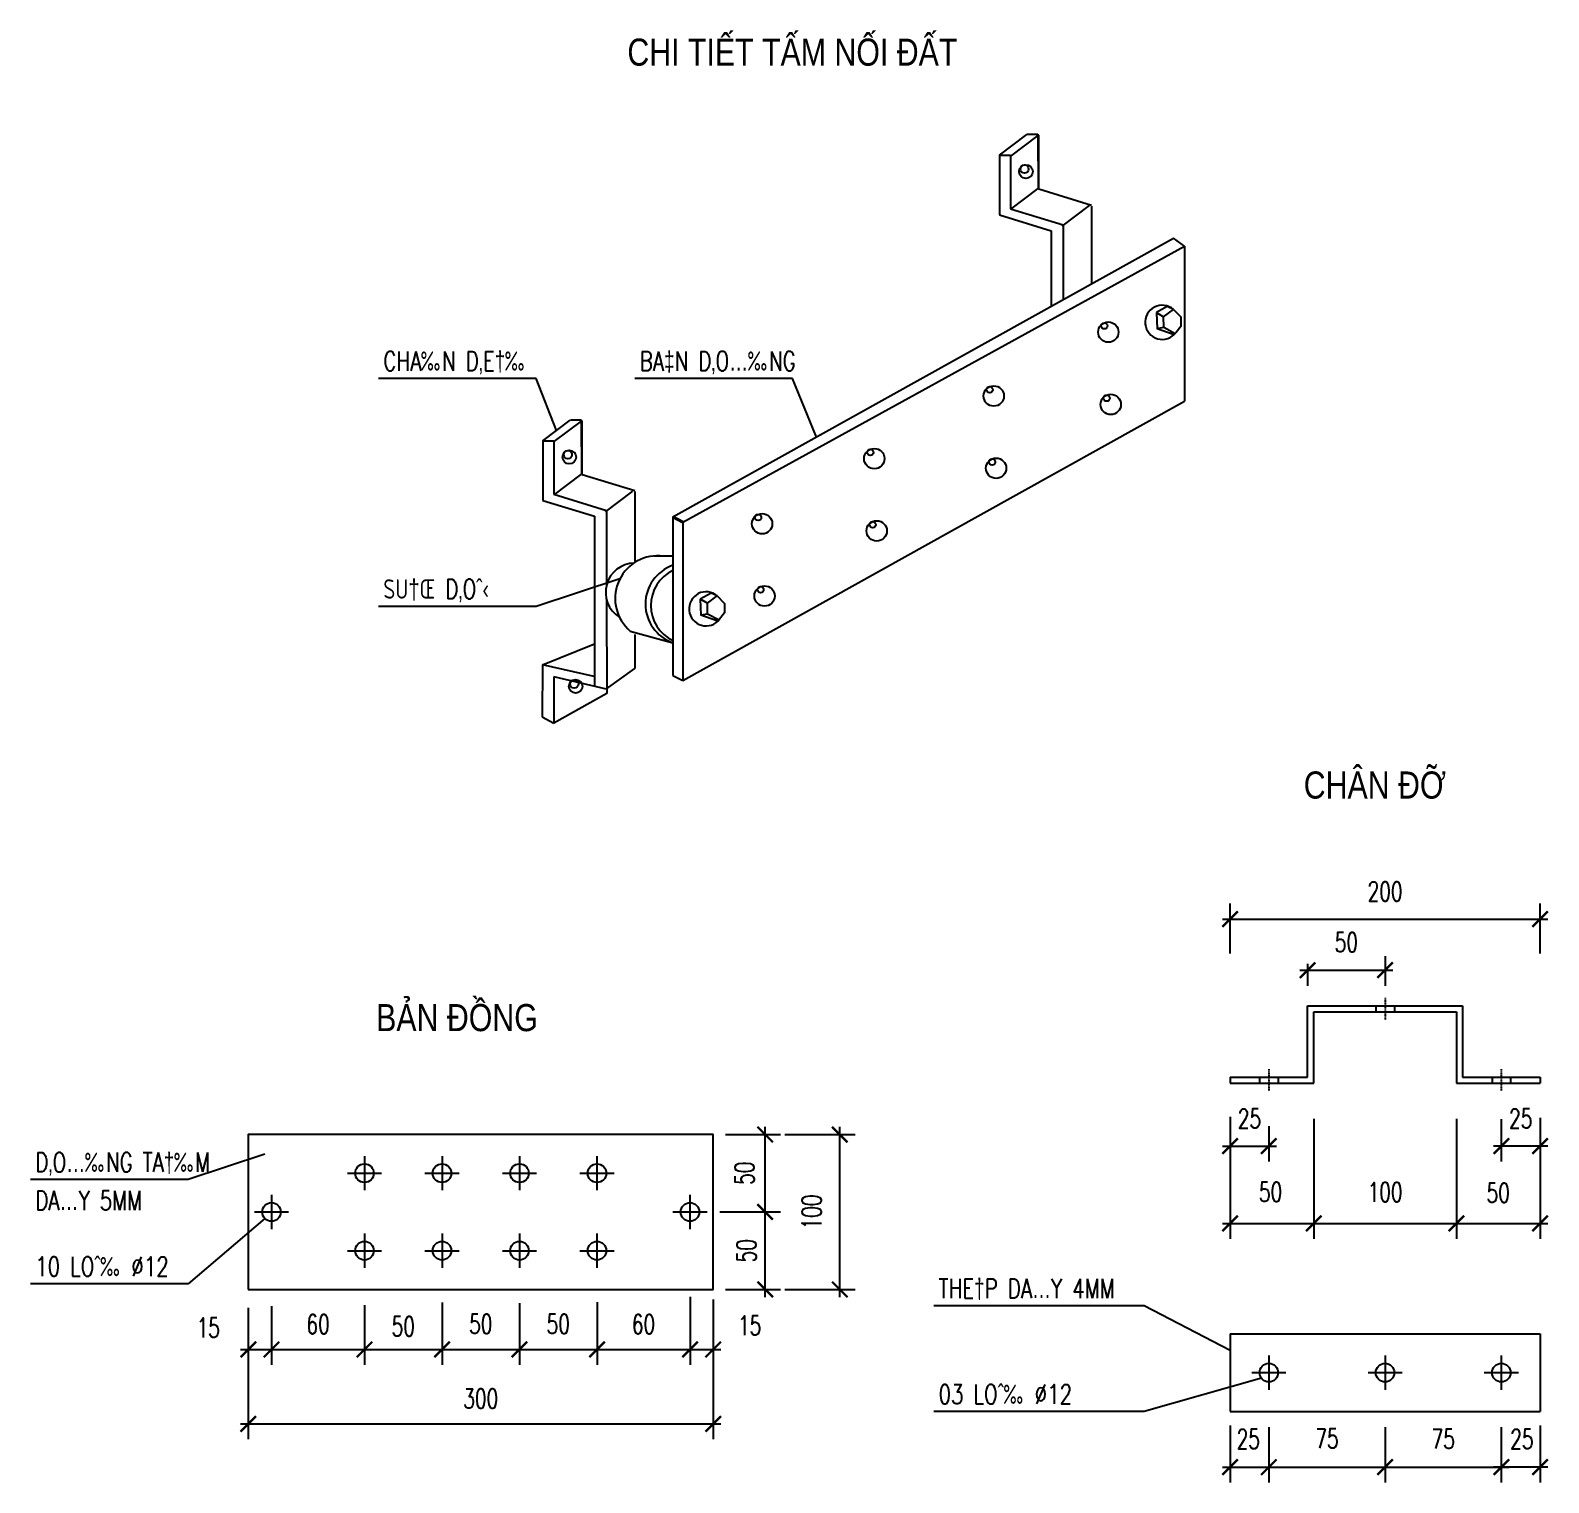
# Model space of a CAD drawing. Extents: x -5343388 to 7033982, y -486386 to 188356.
# Drawn here: x 570389 to 589981, y -9512 to 9230 of the extents above; entities that cross this region are included whole.
import ezdxf

# ---------------------------------------------------------------- set-up
doc = ezdxf.new("R2010")
doc.units = 0
doc.header["$MEASUREMENT"] = 0
doc.linetypes.add('CENTER', pattern=[2, 1.25, -0.25, 0.25, -0.25])
doc.linetypes.add('CENTER2', pattern=[1.125, 0.75, -0.125, 0.125, -0.125])
for name, color, linetype in [('3', 3, 'CENTER2'), ('TBD', 2, 'Continuous'), ('text', 2, 'Continuous')]:
    doc.layers.add(name, color=color, linetype=linetype)
doc.layers.add('TUONG', color=31, linetype='Continuous', lineweight=40)
doc.styles.add('RMS', font='romans.shx', dxfattribs={"width": 0.7, "bigfont": 'vns.shx'})
doc.styles.add('ROMANS1', font='ROMANS1.shx')
doc.styles.add('TEXT1', font='', dxfattribs={"width": 0.85, "height": 200})
doc.styles.get('TEXT1').set_extended_font_data('.VnArialH')
doc.dimstyles.new('1-10', dxfattribs={"dimtxt": 500, "dimasz": 200, "dimexe": 200, "dimexo": 0, "dimgap": 150, "dimtad": 1, "dimdec": 0, "dimzin": 12, "dimdsep": 46, "dimtxsty": 'RMS', "dimblk1": 'ARCHTICK', "dimblk2": 'ARCHTICK', "dimsah": 1, "dimcen": 0.09, "dimdle": 100, "dimclrd": 1, "dimclre": 1, "dimclrt": 7, "dimadec": 0, "dimazin": 0, "dimtfac": 1, "dimtdec": 0, "dimtix": 1, "dimtmove": 2, "dimatfit": 3, "dimldrblk": 'ARCHTICK', "dimfxl": 1, "dimtvp": 0.249377, "dimtolj": 1, "dimtzin": 12, "dimarcsym": 0})

# ---------------------------------------------------------------- blocks, each defined once
blk = doc.blocks.new('_ArchTick')
at = {"color": 0, "linetype": 'ByBlock', "const_width": 0.15}
blk.add_lwpolyline([(-0.5, -0.5), (0.5, 0.5)], dxfattribs=at)
blk = doc.blocks.new('*D108')
at = {"layer": '3', "color": 1, "linetype": 'ByBlock', "lineweight": -2, "transparency": 16777216}
for p, q in [((580125, -5019), (581034, -5019)), ((580834, -7119), (580834, -4919)), ((580125, -7019), (581034, -7019))]:
    blk.add_line(p, q, dxfattribs=at)
at = {"layer": 'DEFPOINTS', "color": 0, "linetype": 'ByBlock', "transparency": 16777216}
for p in [(580125, -5019), (580834, -5019), (580125, -7019)]:
    blk.add_point(p, dxfattribs=at)
at = {"layer": '3', "color": 1, "linetype": 'ByBlock', "lineweight": -2, "transparency": 16777216, "xscale": 200, "yscale": 200, "zscale": 200}
for p, rotation in [((580834, -5019), 90), ((580834, -7019), 270)]:
    blk.add_blockref('_ArchTick', p, dxfattribs=dict(at, rotation=rotation))
at = {"layer": '3', "color": 7, "linetype": 'ByBlock', "transparency": 16777216, "insert": (580471, -6019), "char_height": 250, "attachment_point": 5, "rotation": 90, "style": 'RMS'}
blk.add_mtext('\\A1;100', dxfattribs=at)
blk = doc.blocks.new('*D109')
at = {"layer": '3', "color": 1, "linetype": 'ByBlock', "lineweight": -2, "transparency": 16777216}
for p, q in [((579201, -7147), (579201, -8953)), ((573201, -7256), (573201, -8953)), ((573101, -8753), (579301, -8753))]:
    blk.add_line(p, q, dxfattribs=at)
at = {"layer": 'DEFPOINTS', "color": 0, "linetype": 'ByBlock', "transparency": 16777216}
for p in [(579201, -7147), (573201, -7256), (579201, -8753)]:
    blk.add_point(p, dxfattribs=at)
at = {"layer": '3', "color": 1, "linetype": 'ByBlock', "lineweight": -2, "transparency": 16777216, "xscale": 200, "yscale": 200, "zscale": 200, "rotation": 180}
blk.add_blockref('_ArchTick', (573201, -8753), dxfattribs=at)
at = {"layer": '3', "color": 1, "linetype": 'ByBlock', "lineweight": -2, "transparency": 16777216, "xscale": 200, "yscale": 200, "zscale": 200}
blk.add_blockref('_ArchTick', (579201, -8753), dxfattribs=at)
at = {"layer": '3', "color": 7, "linetype": 'ByBlock', "transparency": 16777216, "insert": (576201, -8428), "char_height": 250, "attachment_point": 5, "style": 'RMS'}
blk.add_mtext('\\A1;300', dxfattribs=at)
blk = doc.blocks.new('*D110')
at = {"layer": '3', "color": 1, "linetype": 'ByBlock', "lineweight": -2, "transparency": 16777216}
for p, q in [((573501, -7236), (573501, -7993)), ((573201, -7256), (573201, -7993)), ((573101, -7793), (573601, -7793))]:
    blk.add_line(p, q, dxfattribs=at)
at = {"layer": 'DEFPOINTS', "color": 0, "linetype": 'ByBlock', "transparency": 16777216}
for p in [(573501, -7236), (573201, -7256), (573501, -7793)]:
    blk.add_point(p, dxfattribs=at)
at = {"layer": '3', "color": 1, "linetype": 'ByBlock', "lineweight": -2, "transparency": 16777216, "xscale": 200, "yscale": 200, "zscale": 200, "rotation": 180}
blk.add_blockref('_ArchTick', (573201, -7793), dxfattribs=at)
at = {"layer": '3', "color": 1, "linetype": 'ByBlock', "lineweight": -2, "transparency": 16777216, "xscale": 200, "yscale": 200, "zscale": 200}
blk.add_blockref('_ArchTick', (573501, -7793), dxfattribs=at)
at = {"layer": '3', "color": 7, "linetype": 'ByBlock', "transparency": 16777216, "insert": (572684, -7512), "char_height": 250, "attachment_point": 5, "style": 'RMS'}
blk.add_mtext('\\A1;15', dxfattribs=at)
blk = doc.blocks.new('*D111')
at = {"layer": '3', "color": 1, "linetype": 'ByBlock', "lineweight": -2, "transparency": 16777216}
for p, q in [((574701, -7220), (574701, -7993)), ((575701, -7187), (575701, -7993)), ((574601, -7793), (575801, -7793))]:
    blk.add_line(p, q, dxfattribs=at)
at = {"layer": 'DEFPOINTS', "color": 0, "linetype": 'ByBlock', "transparency": 16777216}
for p in [(574701, -7220), (575701, -7187), (575701, -7793)]:
    blk.add_point(p, dxfattribs=at)
at = {"layer": '3', "color": 1, "linetype": 'ByBlock', "lineweight": -2, "transparency": 16777216, "xscale": 200, "yscale": 200, "zscale": 200, "rotation": 180}
blk.add_blockref('_ArchTick', (574701, -7793), dxfattribs=at)
at = {"layer": '3', "color": 1, "linetype": 'ByBlock', "lineweight": -2, "transparency": 16777216, "xscale": 200, "yscale": 200, "zscale": 200}
blk.add_blockref('_ArchTick', (575701, -7793), dxfattribs=at)
at = {"layer": '3', "color": 7, "linetype": 'ByBlock', "transparency": 16777216, "insert": (575201, -7495), "char_height": 250, "attachment_point": 5, "style": 'RMS'}
blk.add_mtext('\\A1;50', dxfattribs=at)
blk = doc.blocks.new('*D112')
at = {"layer": '3', "color": 1, "linetype": 'ByBlock', "lineweight": -2, "transparency": 16777216}
for p, q in [((575701, -7187), (575701, -7993)), ((576701, -7195), (576701, -7993)), ((575601, -7793), (576801, -7793))]:
    blk.add_line(p, q, dxfattribs=at)
at = {"layer": 'DEFPOINTS', "color": 0, "linetype": 'ByBlock', "transparency": 16777216}
for p in [(575701, -7187), (576701, -7195), (576701, -7793)]:
    blk.add_point(p, dxfattribs=at)
at = {"layer": '3', "color": 1, "linetype": 'ByBlock', "lineweight": -2, "transparency": 16777216, "xscale": 200, "yscale": 200, "zscale": 200, "rotation": 180}
blk.add_blockref('_ArchTick', (575701, -7793), dxfattribs=at)
at = {"layer": '3', "color": 1, "linetype": 'ByBlock', "lineweight": -2, "transparency": 16777216, "xscale": 200, "yscale": 200, "zscale": 200}
blk.add_blockref('_ArchTick', (576701, -7793), dxfattribs=at)
at = {"layer": '3', "color": 7, "linetype": 'ByBlock', "transparency": 16777216, "insert": (576201, -7464), "char_height": 250, "attachment_point": 5, "style": 'RMS'}
blk.add_mtext('\\A1;50', dxfattribs=at)
blk = doc.blocks.new('*D113')
at = {"layer": '3', "color": 1, "linetype": 'ByBlock', "lineweight": -2, "transparency": 16777216}
for p, q in [((576701, -7195), (576701, -7993)), ((577701, -7184), (577701, -7993)), ((576601, -7793), (577801, -7793))]:
    blk.add_line(p, q, dxfattribs=at)
at = {"layer": 'DEFPOINTS', "color": 0, "linetype": 'ByBlock', "transparency": 16777216}
for p in [(576701, -7195), (577701, -7184), (577701, -7793)]:
    blk.add_point(p, dxfattribs=at)
at = {"layer": '3', "color": 1, "linetype": 'ByBlock', "lineweight": -2, "transparency": 16777216, "xscale": 200, "yscale": 200, "zscale": 200, "rotation": 180}
blk.add_blockref('_ArchTick', (576701, -7793), dxfattribs=at)
at = {"layer": '3', "color": 1, "linetype": 'ByBlock', "lineweight": -2, "transparency": 16777216, "xscale": 200, "yscale": 200, "zscale": 200}
blk.add_blockref('_ArchTick', (577701, -7793), dxfattribs=at)
at = {"layer": '3', "color": 7, "linetype": 'ByBlock', "transparency": 16777216, "insert": (577201, -7464), "char_height": 250, "attachment_point": 5, "style": 'RMS'}
blk.add_mtext('\\A1;50', dxfattribs=at)
blk = doc.blocks.new('*D114')
at = {"layer": '3', "color": 1, "linetype": 'ByBlock', "lineweight": -2, "transparency": 16777216}
for p, q in [((578901, -7116), (578901, -7993)), ((579201, -7147), (579201, -7993)), ((578801, -7793), (579301, -7793))]:
    blk.add_line(p, q, dxfattribs=at)
at = {"layer": 'DEFPOINTS', "color": 0, "linetype": 'ByBlock', "transparency": 16777216}
for p in [(578901, -7116), (579201, -7147), (579201, -7793)]:
    blk.add_point(p, dxfattribs=at)
at = {"layer": '3', "color": 1, "linetype": 'ByBlock', "lineweight": -2, "transparency": 16777216, "xscale": 200, "yscale": 200, "zscale": 200, "rotation": 180}
blk.add_blockref('_ArchTick', (578901, -7793), dxfattribs=at)
at = {"layer": '3', "color": 1, "linetype": 'ByBlock', "lineweight": -2, "transparency": 16777216, "xscale": 200, "yscale": 200, "zscale": 200}
blk.add_blockref('_ArchTick', (579201, -7793), dxfattribs=at)
at = {"layer": '3', "color": 7, "linetype": 'ByBlock', "transparency": 16777216, "insert": (579670, -7483), "char_height": 250, "attachment_point": 5, "style": 'RMS'}
blk.add_mtext('\\A1;15', dxfattribs=at)
blk = doc.blocks.new('*D115')
at = {"layer": '3', "color": 1, "linetype": 'ByBlock', "lineweight": -2, "transparency": 16777216}
for p, q in [((579288, -6019), (580071, -6019)), ((579871, -7119), (579871, -5919)), ((579358, -7019), (580071, -7019))]:
    blk.add_line(p, q, dxfattribs=at)
at = {"layer": 'DEFPOINTS', "color": 0, "linetype": 'ByBlock', "transparency": 16777216}
for p in [(579288, -6019), (579871, -6019), (579358, -7019)]:
    blk.add_point(p, dxfattribs=at)
at = {"layer": '3', "color": 1, "linetype": 'ByBlock', "lineweight": -2, "transparency": 16777216, "xscale": 200, "yscale": 200, "zscale": 200}
for p, rotation in [((579871, -6019), 90), ((579871, -7019), 270)]:
    blk.add_blockref('_ArchTick', p, dxfattribs=dict(at, rotation=rotation))
at = {"layer": '3', "color": 7, "linetype": 'ByBlock', "transparency": 16777216, "insert": (579629, -6519), "char_height": 250, "attachment_point": 5, "rotation": 90, "style": 'RMS'}
blk.add_mtext('\\A1;50', dxfattribs=at)
blk = doc.blocks.new('*D116')
at = {"layer": '3', "color": 1, "linetype": 'ByBlock', "lineweight": -2, "transparency": 16777216}
for p, q in [((579358, -5019), (580071, -5019)), ((579871, -6119), (579871, -4919)), ((579288, -6019), (580071, -6019))]:
    blk.add_line(p, q, dxfattribs=at)
at = {"layer": 'DEFPOINTS', "color": 0, "linetype": 'ByBlock', "transparency": 16777216}
for p in [(579358, -5019), (579871, -5019), (579288, -6019)]:
    blk.add_point(p, dxfattribs=at)
at = {"layer": '3', "color": 1, "linetype": 'ByBlock', "lineweight": -2, "transparency": 16777216, "xscale": 200, "yscale": 200, "zscale": 200}
for p, rotation in [((579871, -5019), 90), ((579871, -6019), 270)]:
    blk.add_blockref('_ArchTick', p, dxfattribs=dict(at, rotation=rotation))
at = {"layer": '3', "color": 7, "linetype": 'ByBlock', "transparency": 16777216, "insert": (579605, -5519), "char_height": 250, "attachment_point": 5, "rotation": 90, "style": 'RMS'}
blk.add_mtext('\\A1;50', dxfattribs=at)
blk = doc.blocks.new('*D117')
at = {"layer": '3', "color": 1, "linetype": 'ByBlock', "lineweight": -2, "transparency": 16777216}
for p, q in [((574701, -7220), (574701, -7993)), ((573501, -7256), (573501, -7993)), ((573401, -7793), (574801, -7793))]:
    blk.add_line(p, q, dxfattribs=at)
at = {"layer": 'DEFPOINTS', "color": 0, "linetype": 'ByBlock', "transparency": 16777216}
for p in [(574701, -7220), (573501, -7256), (574701, -7793)]:
    blk.add_point(p, dxfattribs=at)
at = {"layer": '3', "color": 1, "linetype": 'ByBlock', "lineweight": -2, "transparency": 16777216, "xscale": 200, "yscale": 200, "zscale": 200, "rotation": 180}
blk.add_blockref('_ArchTick', (573501, -7793), dxfattribs=at)
at = {"layer": '3', "color": 1, "linetype": 'ByBlock', "lineweight": -2, "transparency": 16777216, "xscale": 200, "yscale": 200, "zscale": 200}
blk.add_blockref('_ArchTick', (574701, -7793), dxfattribs=at)
at = {"layer": '3', "color": 7, "linetype": 'ByBlock', "transparency": 16777216, "insert": (574101, -7467), "char_height": 250, "attachment_point": 5, "style": 'RMS'}
blk.add_mtext('\\A1;60', dxfattribs=at)
blk = doc.blocks.new('*D118')
at = {"layer": '3', "color": 1, "linetype": 'ByBlock', "lineweight": -2, "transparency": 16777216}
for p, q in [((577701, -7184), (577701, -7993)), ((578901, -7116), (578901, -7993)), ((577601, -7793), (579001, -7793))]:
    blk.add_line(p, q, dxfattribs=at)
at = {"layer": 'DEFPOINTS', "color": 0, "linetype": 'ByBlock', "transparency": 16777216}
for p in [(577701, -7184), (578901, -7116), (578901, -7793)]:
    blk.add_point(p, dxfattribs=at)
at = {"layer": '3', "color": 1, "linetype": 'ByBlock', "lineweight": -2, "transparency": 16777216, "xscale": 200, "yscale": 200, "zscale": 200, "rotation": 180}
blk.add_blockref('_ArchTick', (577701, -7793), dxfattribs=at)
at = {"layer": '3', "color": 1, "linetype": 'ByBlock', "lineweight": -2, "transparency": 16777216, "xscale": 200, "yscale": 200, "zscale": 200}
blk.add_blockref('_ArchTick', (578901, -7793), dxfattribs=at)
at = {"layer": '3', "color": 7, "linetype": 'ByBlock', "transparency": 16777216, "insert": (578301, -7467), "char_height": 250, "attachment_point": 5, "style": 'RMS'}
blk.add_mtext('\\A1;60', dxfattribs=at)
blk = doc.blocks.new('*D119')
at = {"layer": '3', "color": 1, "linetype": 'ByBlock', "lineweight": -2, "transparency": 16777216}
for p, q in [((585871, -8776), (585871, -9512)), ((586371, -8796), (586371, -9512)), ((585771, -9312), (586471, -9312))]:
    blk.add_line(p, q, dxfattribs=at)
at = {"layer": 'DEFPOINTS', "color": 0, "linetype": 'ByBlock', "transparency": 16777216}
for p in [(585871, -8776), (586371, -8796), (586371, -9312)]:
    blk.add_point(p, dxfattribs=at)
at = {"layer": '3', "color": 1, "linetype": 'ByBlock', "lineweight": -2, "transparency": 16777216, "xscale": 200, "yscale": 200, "zscale": 200, "rotation": 180}
blk.add_blockref('_ArchTick', (585871, -9312), dxfattribs=at)
at = {"layer": '3', "color": 1, "linetype": 'ByBlock', "lineweight": -2, "transparency": 16777216, "xscale": 200, "yscale": 200, "zscale": 200}
blk.add_blockref('_ArchTick', (586371, -9312), dxfattribs=at)
at = {"layer": '3', "color": 7, "linetype": 'ByBlock', "transparency": 16777216, "insert": (586106, -8949), "char_height": 250, "attachment_point": 5, "style": 'RMS'}
blk.add_mtext('\\A1;25', dxfattribs=at)
blk = doc.blocks.new('*D120')
at = {"layer": '3', "color": 1, "linetype": 'ByBlock', "lineweight": -2, "transparency": 16777216}
for p, q in [((586371, -8796), (586371, -9512)), ((587871, -8796), (587871, -9512)), ((586271, -9312), (587971, -9312))]:
    blk.add_line(p, q, dxfattribs=at)
at = {"layer": 'DEFPOINTS', "color": 0, "linetype": 'ByBlock', "transparency": 16777216}
for p in [(586371, -8796), (587871, -8796), (587871, -9312)]:
    blk.add_point(p, dxfattribs=at)
at = {"layer": '3', "color": 1, "linetype": 'ByBlock', "lineweight": -2, "transparency": 16777216, "xscale": 200, "yscale": 200, "zscale": 200, "rotation": 180}
blk.add_blockref('_ArchTick', (586371, -9312), dxfattribs=at)
at = {"layer": '3', "color": 1, "linetype": 'ByBlock', "lineweight": -2, "transparency": 16777216, "xscale": 200, "yscale": 200, "zscale": 200}
blk.add_blockref('_ArchTick', (587871, -9312), dxfattribs=at)
at = {"layer": '3', "color": 7, "linetype": 'ByBlock', "transparency": 16777216, "insert": (587121, -8943), "char_height": 250, "attachment_point": 5, "style": 'RMS'}
blk.add_mtext('\\A1;75', dxfattribs=at)
blk = doc.blocks.new('*D121')
at = {"layer": '3', "color": 1, "linetype": 'ByBlock', "lineweight": -2, "transparency": 16777216}
for p, q in [((589371, -8796), (589371, -9512)), ((587871, -8836), (587871, -9512)), ((587771, -9312), (589471, -9312))]:
    blk.add_line(p, q, dxfattribs=at)
at = {"layer": 'DEFPOINTS', "color": 0, "linetype": 'ByBlock', "transparency": 16777216}
for p in [(589371, -8796), (587871, -8836), (589371, -9312)]:
    blk.add_point(p, dxfattribs=at)
at = {"layer": '3', "color": 1, "linetype": 'ByBlock', "lineweight": -2, "transparency": 16777216, "xscale": 200, "yscale": 200, "zscale": 200, "rotation": 180}
blk.add_blockref('_ArchTick', (587871, -9312), dxfattribs=at)
at = {"layer": '3', "color": 1, "linetype": 'ByBlock', "lineweight": -2, "transparency": 16777216, "xscale": 200, "yscale": 200, "zscale": 200}
blk.add_blockref('_ArchTick', (589371, -9312), dxfattribs=at)
at = {"layer": '3', "color": 7, "linetype": 'ByBlock', "transparency": 16777216, "insert": (588621, -8948), "char_height": 250, "attachment_point": 5, "style": 'RMS'}
blk.add_mtext('\\A1;75', dxfattribs=at)
blk = doc.blocks.new('*D122')
at = {"layer": '3', "color": 1, "linetype": 'ByBlock', "lineweight": -2, "transparency": 16777216}
for p, q in [((589371, -8796), (589371, -9512)), ((589871, -8776), (589871, -9512)), ((589971, -9312), (589271, -9312))]:
    blk.add_line(p, q, dxfattribs=at)
at = {"layer": 'DEFPOINTS', "color": 0, "linetype": 'ByBlock', "transparency": 16777216}
for p in [(589371, -8796), (589871, -8776), (589371, -9312)]:
    blk.add_point(p, dxfattribs=at)
at = {"layer": '3', "color": 1, "linetype": 'ByBlock', "lineweight": -2, "transparency": 16777216, "xscale": 200, "yscale": 200, "zscale": 200, "rotation": 180}
blk.add_blockref('_ArchTick', (589371, -9312), dxfattribs=at)
at = {"layer": '3', "color": 1, "linetype": 'ByBlock', "lineweight": -2, "transparency": 16777216, "xscale": 200, "yscale": 200, "zscale": 200}
blk.add_blockref('_ArchTick', (589871, -9312), dxfattribs=at)
at = {"layer": '3', "color": 7, "linetype": 'ByBlock', "transparency": 16777216, "insert": (589636, -8949), "char_height": 250, "attachment_point": 5, "style": 'RMS'}
blk.add_mtext('\\A1;25', dxfattribs=at)
blk = doc.blocks.new('*D124')
at = {"layer": '3', "color": 1, "linetype": 'ByBlock', "lineweight": -2, "transparency": 16777216}
for p, q in [((585871, -4789), (585871, -6366)), ((586951, -4818), (586951, -6366)), ((585771, -6166), (587051, -6166))]:
    blk.add_line(p, q, dxfattribs=at)
at = {"layer": 'DEFPOINTS', "color": 0, "linetype": 'ByBlock', "transparency": 16777216}
for p in [(585871, -4789), (586951, -4818), (586951, -6166)]:
    blk.add_point(p, dxfattribs=at)
at = {"layer": '3', "color": 1, "linetype": 'ByBlock', "lineweight": -2, "transparency": 16777216, "xscale": 200, "yscale": 200, "zscale": 200, "rotation": 180}
blk.add_blockref('_ArchTick', (585871, -6166), dxfattribs=at)
at = {"layer": '3', "color": 1, "linetype": 'ByBlock', "lineweight": -2, "transparency": 16777216, "xscale": 200, "yscale": 200, "zscale": 200}
blk.add_blockref('_ArchTick', (586951, -6166), dxfattribs=at)
at = {"layer": '3', "color": 7, "linetype": 'ByBlock', "transparency": 16777216, "insert": (586393, -5760), "char_height": 250, "attachment_point": 5, "style": 'RMS'}
blk.add_mtext('\\A1;50', dxfattribs=at)
blk = doc.blocks.new('*D125')
at = {"layer": '3', "color": 1, "linetype": 'ByBlock', "lineweight": -2, "transparency": 16777216}
for p, q in [((585871, -4883), (585871, -5369)), ((586371, -4913), (586371, -5369)), ((585771, -5169), (586471, -5169))]:
    blk.add_line(p, q, dxfattribs=at)
at = {"layer": 'DEFPOINTS', "color": 0, "linetype": 'ByBlock', "transparency": 16777216}
for p in [(585871, -4883), (586371, -4913), (586371, -5169)]:
    blk.add_point(p, dxfattribs=at)
at = {"layer": '3', "color": 1, "linetype": 'ByBlock', "lineweight": -2, "transparency": 16777216, "xscale": 200, "yscale": 200, "zscale": 200, "rotation": 180}
blk.add_blockref('_ArchTick', (585871, -5169), dxfattribs=at)
at = {"layer": '3', "color": 1, "linetype": 'ByBlock', "lineweight": -2, "transparency": 16777216, "xscale": 200, "yscale": 200, "zscale": 200}
blk.add_blockref('_ArchTick', (586371, -5169), dxfattribs=at)
at = {"layer": '3', "color": 7, "linetype": 'ByBlock', "transparency": 16777216, "insert": (586121, -4813), "char_height": 250, "attachment_point": 5, "style": 'RMS'}
blk.add_mtext('\\A1;25', dxfattribs=at)
blk = doc.blocks.new('*D126')
at = {"layer": '3', "color": 1, "linetype": 'ByBlock', "lineweight": -2, "transparency": 16777216}
for p, q in [((586951, -4818), (586951, -6366)), ((588791, -4818), (588791, -6366)), ((586851, -6166), (588891, -6166))]:
    blk.add_line(p, q, dxfattribs=at)
at = {"layer": 'DEFPOINTS', "color": 0, "linetype": 'ByBlock', "transparency": 16777216}
for p in [(586951, -4818), (588791, -4818), (588791, -6166)]:
    blk.add_point(p, dxfattribs=at)
at = {"layer": '3', "color": 1, "linetype": 'ByBlock', "lineweight": -2, "transparency": 16777216, "xscale": 200, "yscale": 200, "zscale": 200, "rotation": 180}
blk.add_blockref('_ArchTick', (586951, -6166), dxfattribs=at)
at = {"layer": '3', "color": 1, "linetype": 'ByBlock', "lineweight": -2, "transparency": 16777216, "xscale": 200, "yscale": 200, "zscale": 200}
blk.add_blockref('_ArchTick', (588791, -6166), dxfattribs=at)
at = {"layer": '3', "color": 7, "linetype": 'ByBlock', "transparency": 16777216, "insert": (587871, -5762), "char_height": 250, "attachment_point": 5, "style": 'RMS'}
blk.add_mtext('\\A1;100', dxfattribs=at)
blk = doc.blocks.new('*D127')
at = {"layer": '3', "color": 1, "linetype": 'ByBlock', "lineweight": -2, "transparency": 16777216}
for p, q in [((588791, -4818), (588791, -6366)), ((589871, -4806), (589871, -6366)), ((588691, -6166), (589971, -6166))]:
    blk.add_line(p, q, dxfattribs=at)
at = {"layer": 'DEFPOINTS', "color": 0, "linetype": 'ByBlock', "transparency": 16777216}
for p in [(588791, -4818), (589871, -4806), (589871, -6166)]:
    blk.add_point(p, dxfattribs=at)
at = {"layer": '3', "color": 1, "linetype": 'ByBlock', "lineweight": -2, "transparency": 16777216, "xscale": 200, "yscale": 200, "zscale": 200, "rotation": 180}
blk.add_blockref('_ArchTick', (588791, -6166), dxfattribs=at)
at = {"layer": '3', "color": 1, "linetype": 'ByBlock', "lineweight": -2, "transparency": 16777216, "xscale": 200, "yscale": 200, "zscale": 200}
blk.add_blockref('_ArchTick', (589871, -6166), dxfattribs=at)
at = {"layer": '3', "color": 7, "linetype": 'ByBlock', "transparency": 16777216, "insert": (589331, -5772), "char_height": 250, "attachment_point": 5, "style": 'RMS'}
blk.add_mtext('\\A1;50', dxfattribs=at)
blk = doc.blocks.new('*D128')
at = {"layer": '3', "color": 1, "linetype": 'ByBlock', "lineweight": -2, "transparency": 16777216}
for p, q in [((589371, -4823), (589371, -5369)), ((589871, -4883), (589871, -5369)), ((589971, -5169), (589271, -5169))]:
    blk.add_line(p, q, dxfattribs=at)
at = {"layer": 'DEFPOINTS', "color": 0, "linetype": 'ByBlock', "transparency": 16777216}
for p in [(589371, -4823), (589871, -4883), (589371, -5169)]:
    blk.add_point(p, dxfattribs=at)
at = {"layer": '3', "color": 1, "linetype": 'ByBlock', "lineweight": -2, "transparency": 16777216, "xscale": 200, "yscale": 200, "zscale": 200, "rotation": 180}
blk.add_blockref('_ArchTick', (589371, -5169), dxfattribs=at)
at = {"layer": '3', "color": 1, "linetype": 'ByBlock', "lineweight": -2, "transparency": 16777216, "xscale": 200, "yscale": 200, "zscale": 200}
blk.add_blockref('_ArchTick', (589871, -5169), dxfattribs=at)
at = {"layer": '3', "color": 7, "linetype": 'ByBlock', "transparency": 16777216, "insert": (589621, -4813), "char_height": 250, "attachment_point": 5, "style": 'RMS'}
blk.add_mtext('\\A1;25', dxfattribs=at)
blk = doc.blocks.new('*D129')
at = {"layer": '3', "color": 1, "linetype": 'ByBlock', "lineweight": -2, "transparency": 16777216}
for p, q in [((585871, -2684), (585871, -2040)), ((589871, -2684), (589871, -2040)), ((585771, -2240), (589971, -2240))]:
    blk.add_line(p, q, dxfattribs=at)
at = {"layer": 'DEFPOINTS', "color": 0, "linetype": 'ByBlock', "transparency": 16777216}
for p in [(589871, -2240), (585871, -2684), (589871, -2684)]:
    blk.add_point(p, dxfattribs=at)
at = {"layer": '3', "color": 1, "linetype": 'ByBlock', "lineweight": -2, "transparency": 16777216, "xscale": 200, "yscale": 200, "zscale": 200, "rotation": 180}
blk.add_blockref('_ArchTick', (585871, -2240), dxfattribs=at)
at = {"layer": '3', "color": 1, "linetype": 'ByBlock', "lineweight": -2, "transparency": 16777216, "xscale": 200, "yscale": 200, "zscale": 200}
blk.add_blockref('_ArchTick', (589871, -2240), dxfattribs=at)
at = {"layer": '3', "color": 7, "linetype": 'ByBlock', "transparency": 16777216, "insert": (587871, -1883), "char_height": 250, "attachment_point": 5, "style": 'RMS'}
blk.add_mtext('\\A1;200', dxfattribs=at)
blk = doc.blocks.new('*D130')
at = {"layer": '3', "color": 1, "linetype": 'ByBlock', "lineweight": -2, "transparency": 16777216}
for p, q in [((587871, -2718), (587871, -3099)), ((586771, -2899), (587971, -2899)), ((586871, -2818), (586871, -3099))]:
    blk.add_line(p, q, dxfattribs=at)
at = {"layer": 'DEFPOINTS', "color": 0, "linetype": 'ByBlock', "transparency": 16777216}
for p in [(587871, -2718), (586871, -2818), (587871, -2899)]:
    blk.add_point(p, dxfattribs=at)
at = {"layer": '3', "color": 1, "linetype": 'ByBlock', "lineweight": -2, "transparency": 16777216, "xscale": 200, "yscale": 200, "zscale": 200, "rotation": 180}
blk.add_blockref('_ArchTick', (586871, -2899), dxfattribs=at)
at = {"layer": '3', "color": 1, "linetype": 'ByBlock', "lineweight": -2, "transparency": 16777216, "xscale": 200, "yscale": 200, "zscale": 200}
blk.add_blockref('_ArchTick', (587871, -2899), dxfattribs=at)
at = {"layer": '3', "color": 7, "linetype": 'ByBlock', "transparency": 16777216, "insert": (587371, -2538), "char_height": 250, "attachment_point": 5, "style": 'RMS'}
blk.add_mtext('\\A1;50', dxfattribs=at)

msp = doc.modelspace()

# ---------------------------------------------------------------- linework, layer by layer
at = {"linetype": 'Continuous'}
for p, q in [((576917.25147, 4738.69642, 15998.28234), (574880.60911, 4738.69642, 15998.28234)), ((577178.79574, 4067.07497, 15998.28234), (576917.25147, 4738.69642, 15998.28234)), ((580533.90744, 3982.15928, 15998.28234), (580225.09083, 4738.69642, 15998.28234)), ((577996.17087, 2152.54025, 15998.28234), (576917.25147, 1796.86623, 15998.28234)), ((576917.25147, 1796.86623, 15998.28234), (574880.60911, 1796.86623, 15998.28234)), ((573414.66029, -5272.5187, 15998.28234), (572425.20491, -5601.40552, 15998.28234)), ((573414.66029, -6102.34999, 15998.28234), (572425.20491, -6947.08976, 15998.28234)), ((585870.86216, -7806.34177, 15998.28234), (584763.45531, -7229.71373, 15998.28234)), ((586275.58804, -8165.17162, 15998.28234), (584763.45531, -8595.24651, 15998.28234))]:
    msp.add_line(p, q, dxfattribs=at)
at = {"linetype": 'ByBlock'}
for p, q in [((580225.09083, 4738.69642, 15998.28234), (578188.44847, 4738.69642, 15998.28234)), ((572425.20491, -5601.40552, 15998.28234), (570388.56255, -5601.40552, 15998.28234)), ((572425.20491, -6947.08976, 15998.28234), (570388.56255, -6947.08976, 15998.28234)), ((584763.45531, -7229.71373, 15998.28234), (582046.19582, -7229.71373, 15998.28234)), ((584763.45531, -8595.24651, 15998.28234), (582046.19582, -8595.24651, 15998.28234))]:
    msp.add_line(p, q, dxfattribs=at)
at = {"layer": 'TBD'}
for p, q in [((582895.0064, 7619.66344, 15998.28234), (583248.52351, 7884.86728, 15998.28234)), ((583041.77581, 7607.45491, 15998.28234), (583395.29292, 7872.65876, 15998.28234)), ((583249.76102, 7888.47954, 15998.28234), (583390.59695, 7888.47954, 15998.28234)), ((583390.59695, 7888.47954, 15998.28234), (583394.92377, 7188.06445, 15998.28234)), ((583396.53043, 7876.31675, 15998.28234), (583396.53043, 7189.26975, 15998.28234)), ((582895.0064, 7619.66344, 15998.28234), (582895.0064, 6849.79495, 15998.28234)), ((582895.0064, 7619.66344, 15998.28234), (583035.84234, 7619.66344, 15998.28234)), ((583035.84234, 7619.66344, 15998.28234), (583035.84234, 6927.83301, 15998.28234)), ((583041.77581, 6923.13753, 15998.28234), (583395.29292, 7188.34138, 15998.28234)), ((583402.88961, 7184.48632, 15998.28234), (584084.17688, 6975.07588, 15998.28234)), ((583035.84234, 6927.83301, 15998.28234), (583717.12961, 6718.42257, 15998.28234)), ((583702.44441, 6703.20124, 15998.28234), (584055.96152, 6968.40509, 15998.28234)), ((584084.17688, 6962.82163, 15998.28234), (584084.17688, 5958.58486, 15998.28234)), ((582895.0064, 6849.79495, 15998.28234), (583562.9351, 6644.49059, 15998.28234)), ((583717.12961, 6718.42257, 15998.28234), (583717.85144, 5754.65245, 15998.28234)), ((578680.35654, 2950.29242, 15998.28234), (585140.30995, 6546.53133, 15998.28234)), ((583562.9351, 6644.49059, 15998.28234), (583562.9351, 5668.41094, 15998.28234)), ((585282.99999, 6444.21596, 15998.28234), (585140.30995, 6546.53133, 15998.28234)), ((578807.24319, 2884.30239, 15998.28234), (585282.99999, 6444.21596, 15998.28234)), ((585282.99999, 6444.21596, 15998.28234), (585283.07178, 4445.056, 15998.28234)), ((585059.41218, 5666.29991, 15998.28234), (584920.84338, 5588.66834, 15998.28234)), ((584920.84338, 5589.36185, 15998.28234), (585013.50858, 5535.22977, 15998.28234)), ((584920.84338, 5588.66834, 15998.28234), (584929.56247, 5380.0836, 15998.28234)), ((585013.50858, 5535.22977, 15998.28234), (585140.49424, 5628.07855, 15998.28234)), ((585014.95728, 5399.31425, 15998.28234), (585013.50858, 5535.22977, 15998.28234)), ((585140.49424, 5628.07855, 15998.28234), (585059.41218, 5666.29991, 15998.28234)), ((585140.49424, 5628.07855, 15998.28234), (585235.1307, 5531.1626, 15998.28234)), ((585235.1307, 5531.1626, 15998.28234), (585234.85404, 5408.99099, 15998.28234)), ((584929.40134, 5383.93839, 15998.28234), (585014.95728, 5399.31425, 15998.28234)), ((585135.77517, 5305.30717, 15998.28234), (584929.56247, 5380.0836, 15998.28234)), ((585014.95728, 5399.31425, 15998.28234), (585163.78309, 5319.96877, 15998.28234)), ((585160.32175, 5315.971, 15998.28234), (585135.77517, 5305.30717, 15998.28234)), ((585234.85404, 5408.99099, 15998.28234), (585170.86525, 5328.80026, 15998.28234)), ((582616.21578, 2960.42435, 15998.28234), (585283.07178, 4445.056, 15998.28234)), ((577002.03719, 3934.47305, 15998.28234), (577355.55429, 4199.6769, 15998.28234)), ((577148.8066, 3922.26453, 15998.28234), (577502.3237, 4187.46838, 15998.28234)), ((577356.79181, 4203.28916, 15998.28234), (577497.62774, 4203.28916, 15998.28234)), ((577497.62774, 4203.28916, 15998.28234), (577501.95456, 3502.87407, 15998.28234)), ((577503.56122, 4191.12636, 15998.28234), (577503.56122, 3504.07936, 15998.28234)), ((577002.03719, 3934.47305, 15998.28234), (577142.87312, 3934.47305, 15998.28234)), ((577002.03719, 3934.47305, 15998.28234), (577002.03719, 3164.60457, 15998.28234)), ((577142.87312, 3934.47305, 15998.28234), (577142.87312, 3242.64263, 15998.28234)), ((577148.8066, 3237.94715, 15998.28234), (577502.3237, 3503.151, 15998.28234)), ((577509.9204, 3499.29594, 15998.28234), (578191.20767, 3289.88549, 15998.28234)), ((577002.03719, 3164.60457, 15998.28234), (577669.96588, 2959.30021, 15998.28234)), ((577142.87312, 3242.64263, 15998.28234), (577824.16039, 3033.23218, 15998.28234)), ((577809.4752, 3018.01085, 15998.28234), (578162.9923, 3283.2147, 15998.28234)), ((578191.20767, 3277.63125, 15998.28234), (578191.20767, 2364.48493, 15998.28234)), ((577669.96588, 2959.30021, 15998.28234), (577669.96588, 765.30525, 15998.28234)), ((577824.16039, 3033.23218, 15998.28234), (577824.87784, 2075.32077, 15998.28234)), ((578680.35654, 2950.29242, 15998.28234), (578680.42998, 904.9752, 15998.28234)), ((578807.3166, 840.02029, 15998.28234), (582616.21578, 2960.42435, 15998.28234)), ((578807.24319, 2884.30239, 15998.28234), (578807.3166, 840.02029, 15998.28234)), ((578437.56037, 2446.94017, 15998.28234), (578680.37461, 2446.94889, 15998.28234)), ((579172.37644, 1968.901, 15998.28234), (579033.80764, 1891.26944, 15998.28234)), ((579253.4585, 1930.67964, 15998.28234), (579172.37644, 1968.901, 15998.28234)), ((577825.0234, 1880.97317, 15998.28234), (577825.92737, 674.01691, 15998.28234)), ((579033.80764, 1891.96294, 15998.28234), (579126.47284, 1837.83086, 15998.28234)), ((579033.80764, 1891.26944, 15998.28234), (579042.52674, 1682.68469, 15998.28234)), ((579126.47284, 1837.83086, 15998.28234), (579253.4585, 1930.67964, 15998.28234)), ((579127.92154, 1701.91534, 15998.28234), (579126.47284, 1837.83086, 15998.28234)), ((579253.4585, 1930.67964, 15998.28234), (579348.09496, 1833.76369, 15998.28234)), ((579348.09496, 1833.76369, 15998.28234), (579347.8183, 1711.59208, 15998.28234)), ((579042.3656, 1686.53948, 15998.28234), (579127.92154, 1701.91534, 15998.28234)), ((579248.73944, 1607.90827, 15998.28234), (579042.52674, 1682.68469, 15998.28234)), ((579127.92154, 1701.91534, 15998.28234), (579276.74735, 1622.56987, 15998.28234)), ((579273.28601, 1618.57209, 15998.28234), (579248.73944, 1607.90827, 15998.28234)), ((579347.8183, 1711.59208, 15998.28234), (579283.82951, 1631.40136, 15998.28234)), ((578130.81688, 1478.54823, 15998.28234), (578680.41482, 1327.20792, 15998.28234)), ((578191.20767, 1434.5404, 15998.28234), (578191.20767, 996.83745, 15998.28234)), ((576997.82963, 1043.79682, 15998.28234), (577669.96588, 1314.12184, 15998.28234)), ((576997.82963, 1043.79682, 15998.28234), (576994.61209, 369.12737, 15998.28234)), ((577665.75833, 889.84141, 15998.28234), (576997.82963, 1043.79682, 15998.28234)), ((577821.43785, 731.6336, 15998.28234), (578191.20767, 996.83745, 15998.28234)), ((577142.87312, 886.79843, 15998.28234), (577142.04151, 287.96585, 15998.28234)), ((577824.16039, 729.76391, 15998.28234), (577142.87312, 886.79843, 15998.28234)), ((578680.42998, 904.9752, 15998.28234), (578807.3166, 840.02029, 15998.28234)), ((577825.92737, 674.01691, 15998.28234), (577142.04151, 287.96585, 15998.28234)), ((576994.61209, 369.12737, 15998.28234), (577142.04151, 287.96585, 15998.28234))]:
    msp.add_line(p, q, dxfattribs=at)
at = {"layer": 'TBD', "color": 8, "linetype": 'CENTER', "ltscale": 0.1}
for p, q in [((587870.86216, -3257.46653, 15998.28234), (587870.86216, -3537.46653, 15998.28234)), ((586370.86216, -4177.46653, 15998.28234), (586370.86216, -4457.46653, 15998.28234)), ((589370.86216, -4177.46653, 15998.28234), (589370.86216, -4457.46653, 15998.28234))]:
    msp.add_line(p, q, dxfattribs=at)
at = {"layer": 'TBD', "linetype": 'Continuous'}
for p, q in [((586870.86216, -4277.46653, 15998.28234), (586870.86216, -3357.46653, 15998.28234)), ((586870.86216, -3357.46653, 15998.28234), (588870.86216, -3357.46653, 15998.28234)), ((586950.86216, -4357.46653, 15998.28234), (586950.86216, -3437.46653, 15998.28234)), ((586950.86216, -3437.46653, 15998.28234), (588790.86216, -3437.46653, 15998.28234)), ((587750.86216, -3357.46653, 15998.28234), (587750.86216, -3437.46653, 15998.28234)), ((587990.86216, -3357.46653, 15998.28234), (587990.86216, -3437.46653, 15998.28234)), ((588790.86216, -3437.46653, 15998.28234), (588790.86216, -4357.46653, 15998.28234)), ((588870.86216, -3357.46653, 15998.28234), (588870.86216, -4277.46653, 15998.28234)), ((585870.86216, -4277.46653, 15998.28234), (586870.86216, -4277.46653, 15998.28234)), ((585870.86216, -4277.46653, 15998.28234), (585870.86216, -4357.46653, 15998.28234)), ((586250.86216, -4277.46653, 15998.28234), (586250.86216, -4357.46653, 15998.28234)), ((586490.86216, -4277.46653, 15998.28234), (586490.86216, -4357.46653, 15998.28234)), ((588870.86216, -4277.46653, 15998.28234), (589870.86216, -4277.46653, 15998.28234)), ((589250.86216, -4277.46653, 15998.28234), (589250.86216, -4357.46653, 15998.28234)), ((589490.86216, -4277.46653, 15998.28234), (589490.86216, -4357.46653, 15998.28234)), ((589870.86216, -4277.46653, 15998.28234), (589870.86216, -4357.46653, 15998.28234)), ((585870.86216, -4357.46653, 15998.28234), (586950.86216, -4357.46653, 15998.28234)), ((588790.86216, -4357.46653, 15998.28234), (589870.86216, -4357.46653, 15998.28234)), ((585870.86216, -7592.21381, 15998.28234), (585870.86216, -8592.21381, 15998.28234)), ((585870.86216, -7592.21381, 15998.28234), (589870.86216, -7592.21381, 15998.28234)), ((589870.86216, -7592.21381, 15998.28234), (589870.86216, -8592.21381, 15998.28234)), ((585870.86216, -8592.21381, 15998.28234), (589870.86216, -8592.21381, 15998.28234))]:
    msp.add_line(p, q, dxfattribs=at)
at = {"layer": 'TBD', "color": 1, "linetype": 'Continuous'}
for p, q in [((574700.77783, -5298.78105, 15998.28234), (574700.77783, -5738.78105, 15998.28234)), ((575700.77783, -5298.78105, 15998.28234), (575700.77783, -5738.78105, 15998.28234)), ((576700.77783, -5298.78105, 15998.28234), (576700.77783, -5738.78105, 15998.28234)), ((577700.77783, -5298.78105, 15998.28234), (577700.77783, -5738.78105, 15998.28234)), ((574480.77783, -5518.78105, 15998.28234), (574920.77783, -5518.78105, 15998.28234)), ((575480.77783, -5518.78105, 15998.28234), (575920.77783, -5518.78105, 15998.28234)), ((576480.77783, -5518.78105, 15998.28234), (576920.77783, -5518.78105, 15998.28234)), ((577480.77783, -5518.78105, 15998.28234), (577920.77783, -5518.78105, 15998.28234)), ((573500.77783, -5798.78105, 15998.28234), (573500.77783, -6238.78105, 15998.28234)), ((578900.77783, -5798.78105, 15998.28234), (578900.77783, -6238.78105, 15998.28234)), ((573280.77783, -6018.78105, 15998.28234), (573720.77783, -6018.78105, 15998.28234)), ((578680.77783, -6018.78105, 15998.28234), (579120.77783, -6018.78105, 15998.28234)), ((574700.77783, -6298.78105, 15998.28234), (574700.77783, -6738.78105, 15998.28234)), ((575700.77783, -6298.78105, 15998.28234), (575700.77783, -6738.78105, 15998.28234)), ((576700.77783, -6298.78105, 15998.28234), (576700.77783, -6738.78105, 15998.28234)), ((577700.77783, -6298.78105, 15998.28234), (577700.77783, -6738.78105, 15998.28234)), ((574480.77783, -6518.78105, 15998.28234), (574920.77783, -6518.78105, 15998.28234)), ((575480.77783, -6518.78105, 15998.28234), (575920.77783, -6518.78105, 15998.28234)), ((576480.77783, -6518.78105, 15998.28234), (576920.77783, -6518.78105, 15998.28234)), ((577480.77783, -6518.78105, 15998.28234), (577920.77783, -6518.78105, 15998.28234)), ((586370.86216, -7872.21381, 15998.28234), (586370.86216, -8312.21381, 15998.28234)), ((587870.86216, -7872.21381, 15998.28234), (587870.86216, -8312.21381, 15998.28234)), ((589370.86216, -7872.21381, 15998.28234), (589370.86216, -8312.21381, 15998.28234)), ((586150.86216, -8092.21381, 15998.28234), (586590.86216, -8092.21381, 15998.28234)), ((587650.86216, -8092.21381, 15998.28234), (588090.86216, -8092.21381, 15998.28234)), ((589150.86216, -8092.21381, 15998.28234), (589590.86216, -8092.21381, 15998.28234))]:
    msp.add_line(p, q, dxfattribs=at)
at = {"layer": 'TBD', "linetype": 'Continuous', "elevation": 15998.28234}
msp.add_lwpolyline([(573200.77783, -7018.78105), (579200.77783, -7018.78105), (579200.77783, -5018.78105), (573200.77783, -5018.78105)], close=True, dxfattribs=at)
at = {"layer": 'TBD'}
for centre, radius in [((583236.31335, 7408.27768, 15998.28234), 88.16239), ((583217.91561, 7439.73634, 15998.28234), 53.17646), ((584299.25718, 5335.89249, 15998.28234), 131.30045), ((584248.02402, 5416.50532, 15998.28234), 40.02834), ((582820.42543, 4511.74867, 15998.28234), 131.30045), ((582769.19227, 4592.3615, 15998.28234), 40.02834), ((584330.36009, 4402.87792, 15998.28234), 131.30045), ((584279.12692, 4483.49074, 15998.28234), 40.02834), ((577343.34413, 3723.08729, 15998.28234), 88.16239), ((577324.94639, 3754.54596, 15998.28234), 53.17646), ((581279.30537, 3703.10555, 15998.28234), 131.30045), ((581228.0722, 3783.71838, 15998.28234), 40.02834), ((582851.52834, 3578.73409, 15998.28234), 131.30045), ((582800.29517, 3659.34692, 15998.28234), 40.02834), ((579831.65902, 2863.36957, 15998.28234), 131.30045), ((579780.42586, 2943.9824, 15998.28234), 40.02834), ((581310.40827, 2770.09098, 15998.28234), 131.30045), ((581259.17511, 2850.7038, 15998.28234), 40.02834), ((579862.76193, 1930.355, 15998.28234), 131.30045), ((579811.52876, 2010.96782, 15998.28234), 40.02834), ((577425.5977, 764.32683, 15998.28234), 88.16239), ((577407.19996, 795.78549, 15998.28234), 53.17646)]:
    msp.add_circle(centre, radius, dxfattribs=at)
at = {"layer": 'TBD', "linetype": 'Continuous'}
for centre in [(574700.77783, -5518.78105, 15998.28234), (575700.77783, -5518.78105, 15998.28234), (576700.77783, -5518.78105, 15998.28234), (577700.77783, -5518.78105, 15998.28234), (573500.77783, -6018.78105, 15998.28234), (578900.77783, -6018.78105, 15998.28234), (574700.77783, -6518.78105, 15998.28234), (575700.77783, -6518.78105, 15998.28234), (576700.77783, -6518.78105, 15998.28234), (577700.77783, -6518.78105, 15998.28234), (586370.86216, -8092.21381, 15998.28234), (587870.86216, -8092.21381, 15998.28234), (589370.86216, -8092.21381, 15998.28234)]:
    msp.add_circle(centre, 120, dxfattribs=at)
at = {"layer": 'TBD'}
for centre, radius, start, end in [((584995.48876, 5462.18309, 15998.28234), 220.33586, 48.844027326, 322.745146852), ((578187.78769, 1978.41873, 15998.28234), 375.62424, 90.912982104, 238.184869176), ((578483.81116, 1899.51266, 15998.28234), 549.37784, 87.010080246, 230.018920329), ((578856.0607, 1826.76685, 15998.28234), 529.5381, 109.375886812, 250.628228326), ((578895.95407, 1807.12706, 15998.28234), 500.91688, 115.490171444, 244.513943612), ((579108.45302, 1764.78418, 15998.28234), 220.33586, 48.844027326, 322.745146852)]:
    msp.add_arc(centre, radius, start, end, dxfattribs=at)
at = {"layer": 'TUONG', "color": 3}
msp.add_line((578680.35654, 2950.29242, 15998.28234), (578807.24319, 2884.30239, 15998.28234), dxfattribs=at)

# ---------------------------------------------------------------- texts
at = {"color": 6, "style": 'TEXT1', "width": 0.8}
for s, p in [('chi tiÕt tÊm nèi ®Êt', (578092.60655, 8774.35878, -18120.64876)), ('CHÂN §ì', (586820.9205, -683.99175, 31996.56467)), ('B¶N §åNG', (574850.75762, -3685.39049, 31996.56467))]:
    msp.add_text(s, height=350, dxfattribs=at).set_placement(p)
at = {"layer": 'text', "color": 3, "style": 'ROMANS1', "width": 0.75}
for s, p in [('CHA‰N D‚E†‰', (574943.54695, 4837.64439, 15998.28234)), ('BA‡N D‚O…‰NG', (578251.38631, 4837.64439, 15998.28234)), ('SU†Œ D‚Oˆ‹', (574943.54695, 1895.8142, 15998.28234)), ('D‚O…‰NG TA†‰M', (570451.50039, -5502.45755, 15998.28234)), ('DA…Y 5MM', (570451.50039, -5994.21092, 15998.28234)), ('10 LOˆ‰ %%C12', (570451.50039, -6848.14179, 15998.28234)), ('THE†P DA…Y 4MM', (582109.13366, -7130.76577, 15998.28234)), ('03 LOˆ‰ %%C12', (582109.13366, -8496.29855, 15998.28234))]:
    msp.add_text(s, height=250, rotation=359.999031621, dxfattribs=at).set_placement(p)

# ---------------------------------------------------------------- dimensions: what is measured, and where the dimension line sits
at = {"layer": '3', "color": 4, "linetype": 'ByBlock'}
for base, p1, p2, text, picture, middle in [((589870.86216, -2239.87125, 15998.28234), (585870.86216, -2683.78665, 15998.28234), (589870.86216, -2683.78665, 15998.28234), '200', '*D129', (587870.86216, -1883.28034, 15998.28234)), ((587870.86216, -2899.28141, 15998.28234), (586870.86216, -2818.37472, 15998.28234), (587870.86216, -2718.37472, 15998.28234), '50', '*D130', (587370.86216, -2537.82262, 15998.28234)), ((586370.86216, -5169.07925, 15998.28234), (585870.86216, -4883.27289, 15998.28234), (586370.86216, -4913.27289, 15998.28234), '25', '*D125', (586120.86216, -4813.09956, 15998.28234)), ((586950.86216, -6166.43613, 15998.28234), (585870.86216, -4788.80727, 15998.28234), (586950.86216, -4817.93709, 15998.28234), '50', '*D124', (586392.82165, -5760.26705, 15998.28234)), ((588790.86216, -6166.43613, 15998.28234), (586950.86216, -4817.93709, 15998.28234), (588790.86216, -4817.93709, 15998.28234), '100', '*D126', (587870.86216, -5762.41612, 15998.28234)), ((589870.86216, -6166.43613, 15998.28234), (588790.86216, -4817.93709, 15998.28234), (589870.86216, -4805.75362, 15998.28234), '50', '*D127', (589330.86216, -5771.88888, 15998.28234)), ((573500.77783, -7792.88702, 15998.28234), (573200.77783, -7256.46632, 15998.28234), (573500.77783, -7236.46632, 15998.28234), '15', '*D110', (572684.2145, -7512.30181, 15998.28234)), ((579200.77783, -8752.88885, 15998.28234), (573200.77783, -7256.46632, 15998.28234), (579200.77783, -7146.82153, 15998.28234), '300', '*D109', (576200.77783, -8427.80956, 15998.28234)), ((574700.77783, -7792.88702, 15998.28234), (573500.77783, -7256.46632, 15998.28234), (574700.77783, -7220.11675, 15998.28234), '60', '*D117', (574100.77783, -7467.4111, 15998.28234)), ((575700.77783, -7792.88702, 15998.28234), (574700.77783, -7220.11675, 15998.28234), (575700.77783, -7187.02968, 15998.28234), '50', '*D111', (575200.77783, -7495.15377, 15998.28234)), ((576700.77783, -7792.88702, 15998.28234), (575700.77783, -7187.02968, 15998.28234), (576700.77783, -7195.48696, 15998.28234), '50', '*D112', (576200.77783, -7463.90873, 15998.28234)), ((577700.77783, -7792.88702, 15998.28234), (576700.77783, -7195.48696, 15998.28234), (577700.77783, -7183.9233, 15998.28234), '50', '*D113', (577200.77783, -7464.49448, 15998.28234)), ((578900.77783, -7792.88702, 15998.28234), (577700.77783, -7183.9233, 15998.28234), (578900.77783, -7116.46632, 15998.28234), '60', '*D118', (578300.77783, -7467.4111, 15998.28234)), ((579200.77783, -7792.88702, 15998.28234), (578900.77783, -7116.46632, 15998.28234), (579200.77783, -7146.82153, 15998.28234), '15', '*D114', (579669.70493, -7483.2966, 15998.28234)), ((586370.86216, -9311.97023, 15998.28234), (585870.86216, -8776.16606, 15998.28234), (586370.86216, -8795.91928, 15998.28234), '25', '*D119', (586105.79535, -8948.53135, 15998.28234)), ((587870.86216, -9311.97023, 15998.28234), (586370.86216, -8795.91928, 15998.28234), (587870.86216, -8795.91928, 15998.28234), '75', '*D120', (587120.86216, -8943.00486, 15998.28234)), ((589370.86216, -9311.97023, 15998.28234), (587870.86216, -8835.91928, 15998.28234), (589370.86216, -8795.91928, 15998.28234), '75', '*D121', (588620.86216, -8948.21289, 15998.28234))]:
    dim = msp.add_linear_dim(base=base, p1=p1, p2=p2, text=text, dimstyle='1-10', override={"dimtxt": 250, "dimgap": 50}, dxfattribs=at)
    dim.commit()
    dim.dimension.update_dxf_attribs({"geometry": picture, "text_midpoint": middle, "dimtype": 160})
for base, p1, p2, angle, text, picture, middle in [((589370.86216, -5169.07925, 15998.28234), (589870.86216, -4883.27289, 15998.28234), (589370.86216, -4823.38335, 15998.28234), 180, '25', '*D128', (589620.86216, -4813.09956, 15998.28234)), ((579870.65742, -5018.78105, 15998.28234), (579287.94947, -6018.78105, 15998.28234), (579357.94947, -5018.78105, 15998.28234), 90, '50', '*D116', (579604.81458, -5518.78105, 15998.28234)), ((580834.30468, -5018.78105, 15998.28234), (580124.85122, -7018.78105, 15998.28234), (580124.85122, -5018.78105, 15998.28234), 90, '100', '*D108', (580471.31833, -6018.78105, 15998.28234)), ((579870.65742, -6018.78105, 15998.28234), (579357.94947, -7018.78105, 15998.28234), (579287.94947, -6018.78105, 15998.28234), 90, '50', '*D115', (579629.37332, -6518.78105, 15998.28234)), ((589370.86216, -9311.97023, 15998.28234), (589870.86216, -8776.16606, 15998.28234), (589370.86216, -8795.91928, 15998.28234), 180, '25', '*D122', (589635.92897, -8948.53135, 15998.28234))]:
    dim = msp.add_linear_dim(base=base, p1=p1, p2=p2, angle=angle, text=text, dimstyle='1-10', override={"dimtxt": 250, "dimgap": 50}, dxfattribs=at)
    dim.commit()
    dim.dimension.update_dxf_attribs({"geometry": picture, "text_midpoint": middle, "dimtype": 160})

doc.saveas('drawing.dxf')
